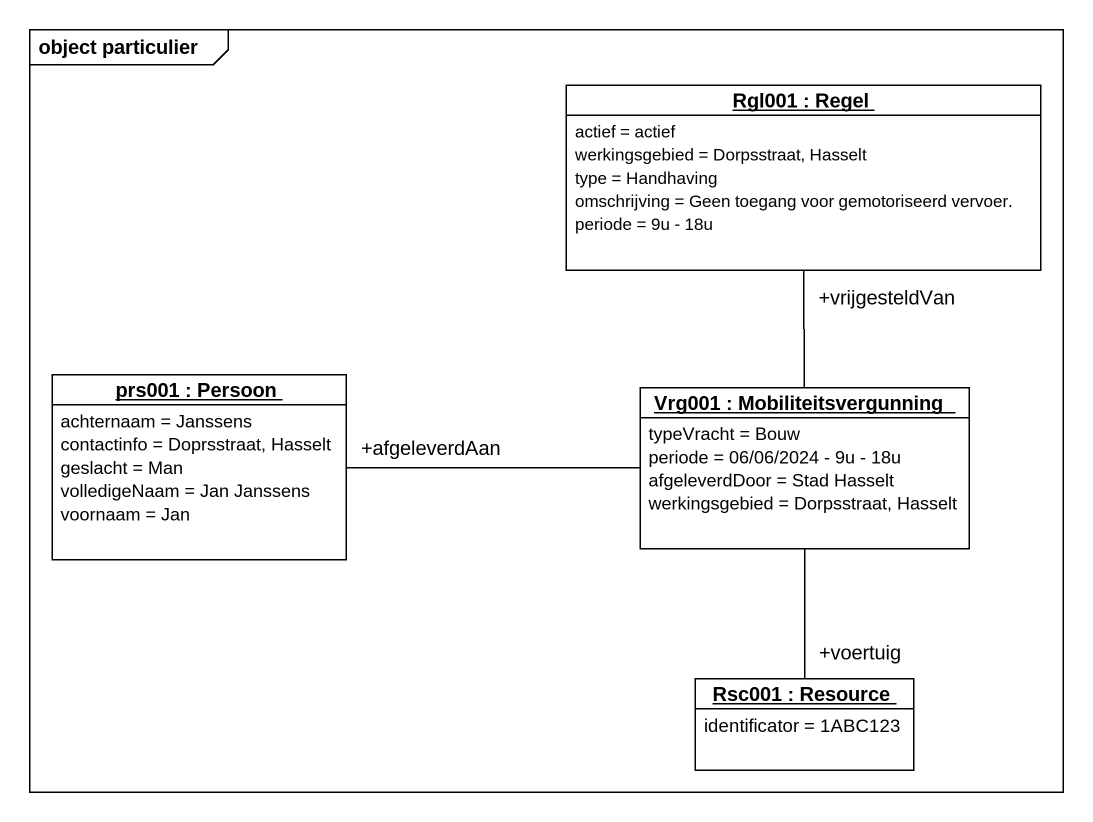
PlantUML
@startuml
mainframe object particulier
hide circle
hide empty members
object "Rgl001 : Regel" as Rgl001 {
  actief = actief
  werkingsgebied = Dorpsstraat, Hasselt
  type = Handhaving
  omschrijving = Geen toegang voor gemotoriseerd vervoer.
  periode = 9u - 18u
}
object "prs001 : Persoon" as prs001 {
  achternaam = Janssens
  contactinfo = Doprsstraat, Hasselt
  geslacht = Man
  volledigeNaam = Jan Janssens
  voornaam = Jan
}
object "Vrg001 : Mobiliteitsvergunning" as Vrg001 {
  typeVracht = Bouw
  periode = 06/06/2024 - 9u - 18u
  afgeleverdDoor = Stad Hasselt
  werkingsgebied = Dorpsstraat, Hasselt
}
object "Rsc001 : Resource" as Rsc001 {
  identificator = 1ABC123
}
prs001 "+afgeleverdAan" -right- Vrg001
Vrg001 -up- "+vrijgesteldVan" Rgl001
Vrg001 -- "+voertuig" Rsc001
@enduml
